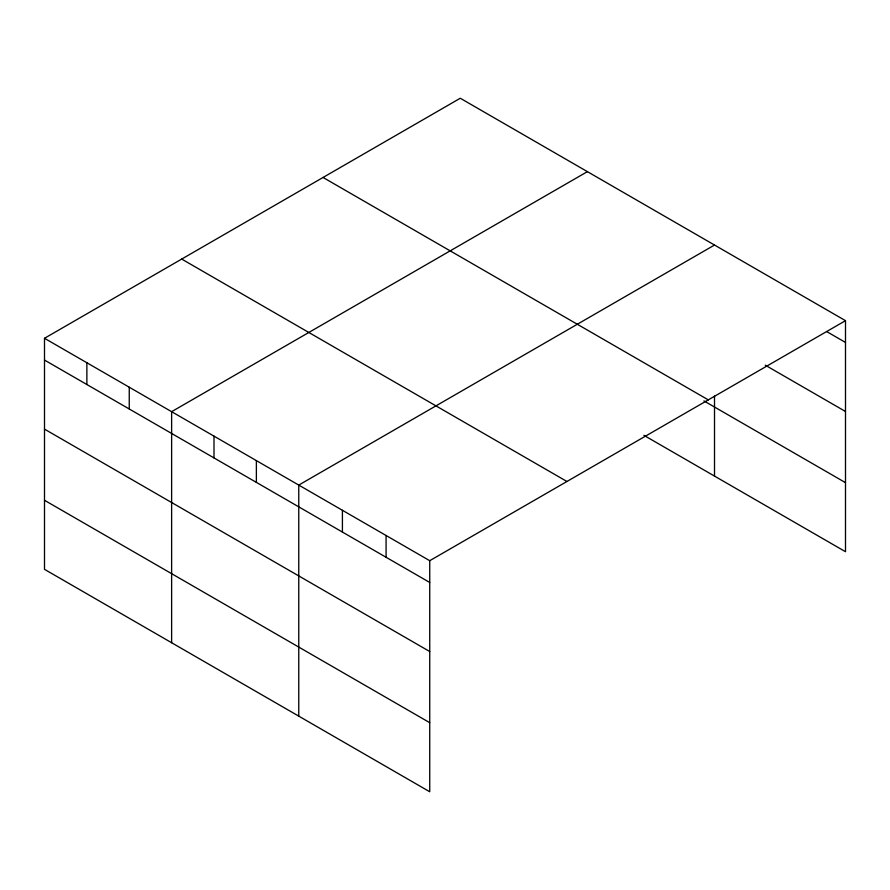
<?xml version="1.0" encoding="UTF-8"?>
<svg xmlns="http://www.w3.org/2000/svg" width="890" height="890" viewBox="0 0 890 890"><rect width="100%" height="100%" fill="white"/><g stroke="black" fill="none" stroke-linecap="round" stroke-linejoin="round"><path stroke-width="1.33" d="M44.5 338.289L429.736 560.7L429.736 791.755L44.5 569.333L44.5 338.289L460.264 98.245L845.5 320.667L845.5 551.711L643.893 435.321M587.389 171.648L171.625 411.681L171.625 642.736M714.514 245.039L298.762 485.083L298.762 716.127M429.736 560.7L845.5 320.667M826.621 331.536L845.5 342.439M765.255 365.167L845.5 411.492M323.059 177.466L708.295 399.877M703.923 400.912L845.5 482.647M181.705 259.079L566.941 481.49M44.5 360.061L429.736 582.472M44.5 429.125L429.736 651.536M44.5 500.28L429.736 722.691M714.514 396.083L714.514 476.094M386.082 535.491L386.082 557.262M342.416 510.293L342.416 532.053M256.376 460.62L256.376 482.38M214.001 436.145L214.001 457.916M129.25 387.217L129.25 408.988M86.875 362.753L86.875 384.524"/></g></svg>
